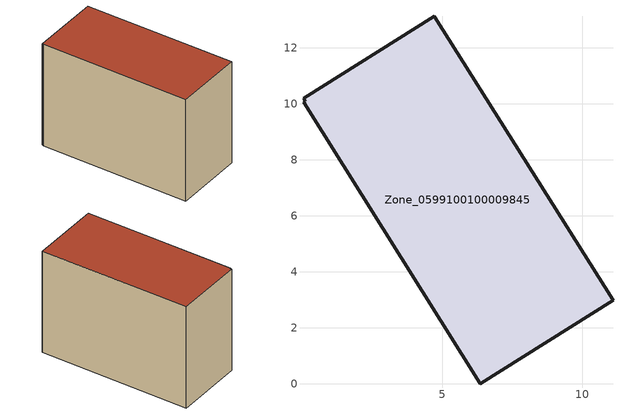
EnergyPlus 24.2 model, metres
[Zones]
Zone_0599100100009845
 floor ground (C_G): 0.11,10.09 0.04,10.19 4.72,13.13 11.1,2.98 6.37,0 0.06,10.06 z0
 wall outside (C_F): 6.37,0 11.1,2.98 4.72,13.13 0.04,10.19 0.11,10.09 0.06,10.06 6.37,0 z0:8.44
 roof outside (C_R): 0.04,10.19 0.11,10.09 0.06,10.06 6.37,0 11.1,2.98 4.72,13.13 z8.44
[BUILDING]
Pand.0599100100009845: North Axis=0; Terrain=City; Loads Convergence Tolerance Value=0.04; Temperature Convergence Tolerance Value=0.4; Solar Distribution=FullExterior; Maximum Number of Warmup Days=25; Minimum Number of Warmup Days=1
[Site:Location]
Rotterdam.The.Hague.AP_ZH_NLD Design_Conditions: Latitude=51.96; Longitude=4.45; Time Zone=1; Elevation=-4.5
[SITE:GROUNDTEMPERATURE:BUILDINGSURFACE]
18, 18, 18, 18, 18, 18, 18, 18, 18, 18, 18, 18
[MATERIAL] Thermal Absorptance=0.9; Solar Absorptance=0.7; Visible Absorptance=0.7
Name | Roughness | Thickness | Conductivity | Density | Specific Heat
G.TI.2015-2018 | MediumSmooth | 0.15 | 0.0428571 | 540 | 1210
F.TI.2015-2018 | Rough | 0.3 | 0.0666667 | 1920 | 840
R.TI.2015-2018 | MediumRough | 0.2 | 0.0333333 | 1500 | 1000
[CONSTRUCTION]
C_G: G.TI.2015-2018
C_F: F.TI.2015-2018
C_R: R.TI.2015-2018
[ZONE]
Zone_0599100100009845: Type=1; Multiplier=1; Ceiling Height=Autocalculate; Volume=Autocalculate; Floor Area=autocalculate; Part of Total Floor Area=Yes
[ZONEINFILTRATION:DESIGNFLOWRATE]
Infil_Zone_0599100100009845: Zone or ZoneList or Space or SpaceList=Zone_0599100100009845; Schedule=AlwaysOn; Design Flow Rate Calculation Method=Flow/Area; Flow Rate per Floor Area=0.0015; Constant Term Coefficient=1; Temperature Term Coefficient=0; Velocity Term Coefficient=0; Velocity Squared Term Coefficient=0
[HVACTEMPLATE:ZONE:IDEALLOADSAIRSYSTEM]
Zone_0599100100009845: Maximum Heating Supply Air Temperature=50; Minimum Cooling Supply Air Temperature=13; Maximum Heating Supply Air Humidity Ratio=0.0156; Minimum Cooling Supply Air Humidity Ratio=0.0077; Heating Limit=NoLimit; Cooling Limit=NoLimit; Dehumidification Control Type=ConstantSensibleHeatRatio; Cooling Sensible Heat Ratio=0.7; Dehumidification Setpoint=60; Humidification Control Type=None; Humidification Setpoint=30; Outdoor Air Method=None; Outdoor Air Flow Rate per Person=0.00944; Outdoor Air Flow Rate per Zone Floor Area=0; Outdoor Air Flow Rate per Zone=0; Demand Controlled Ventilation Type=None; Outdoor Air Economizer Type=NoEconomizer; Heat Recovery Type=None; Sensible Heat Recovery Effectiveness=0.7; Latent Heat Recovery Effectiveness=0.65
[ZONECONTROL:THERMOSTAT]
ThermostatControl_Zone_0599100100009845: Zone or ZoneList=Zone_0599100100009845; Control Type Schedule=DualSetpointControlType; Control 1=Thermostat_Zone_0599100100009845; Temperature Difference Between Cutout And Setpoint=0
[THERMOSTATSETPOINT:DUALSETPOINT]
Thermostat_Zone_0599100100009845: Heating Setpoint Temperature Schedule=HeatingSetpoint_Zone_0599100100009845; Cooling Setpoint Temperature Schedule=CoolingSetpoint_Zone_0599100100009845
[SCHEDULE:COMPACT]
HeatingSetpoint_Zone_0599100100009845: Through: 12/31, For: AllDays, Until: 24:00, 21
CoolingSetpoint_Zone_0599100100009845: Through: 12/31, For: AllDays, Until: 24:00, 24
DualSetpointControlType: Through: 12/31, For: AllDays, Until: 24:00, 4
AlwaysOn: Through: 12/31, For: AllDays, Until: 24:00, 1
